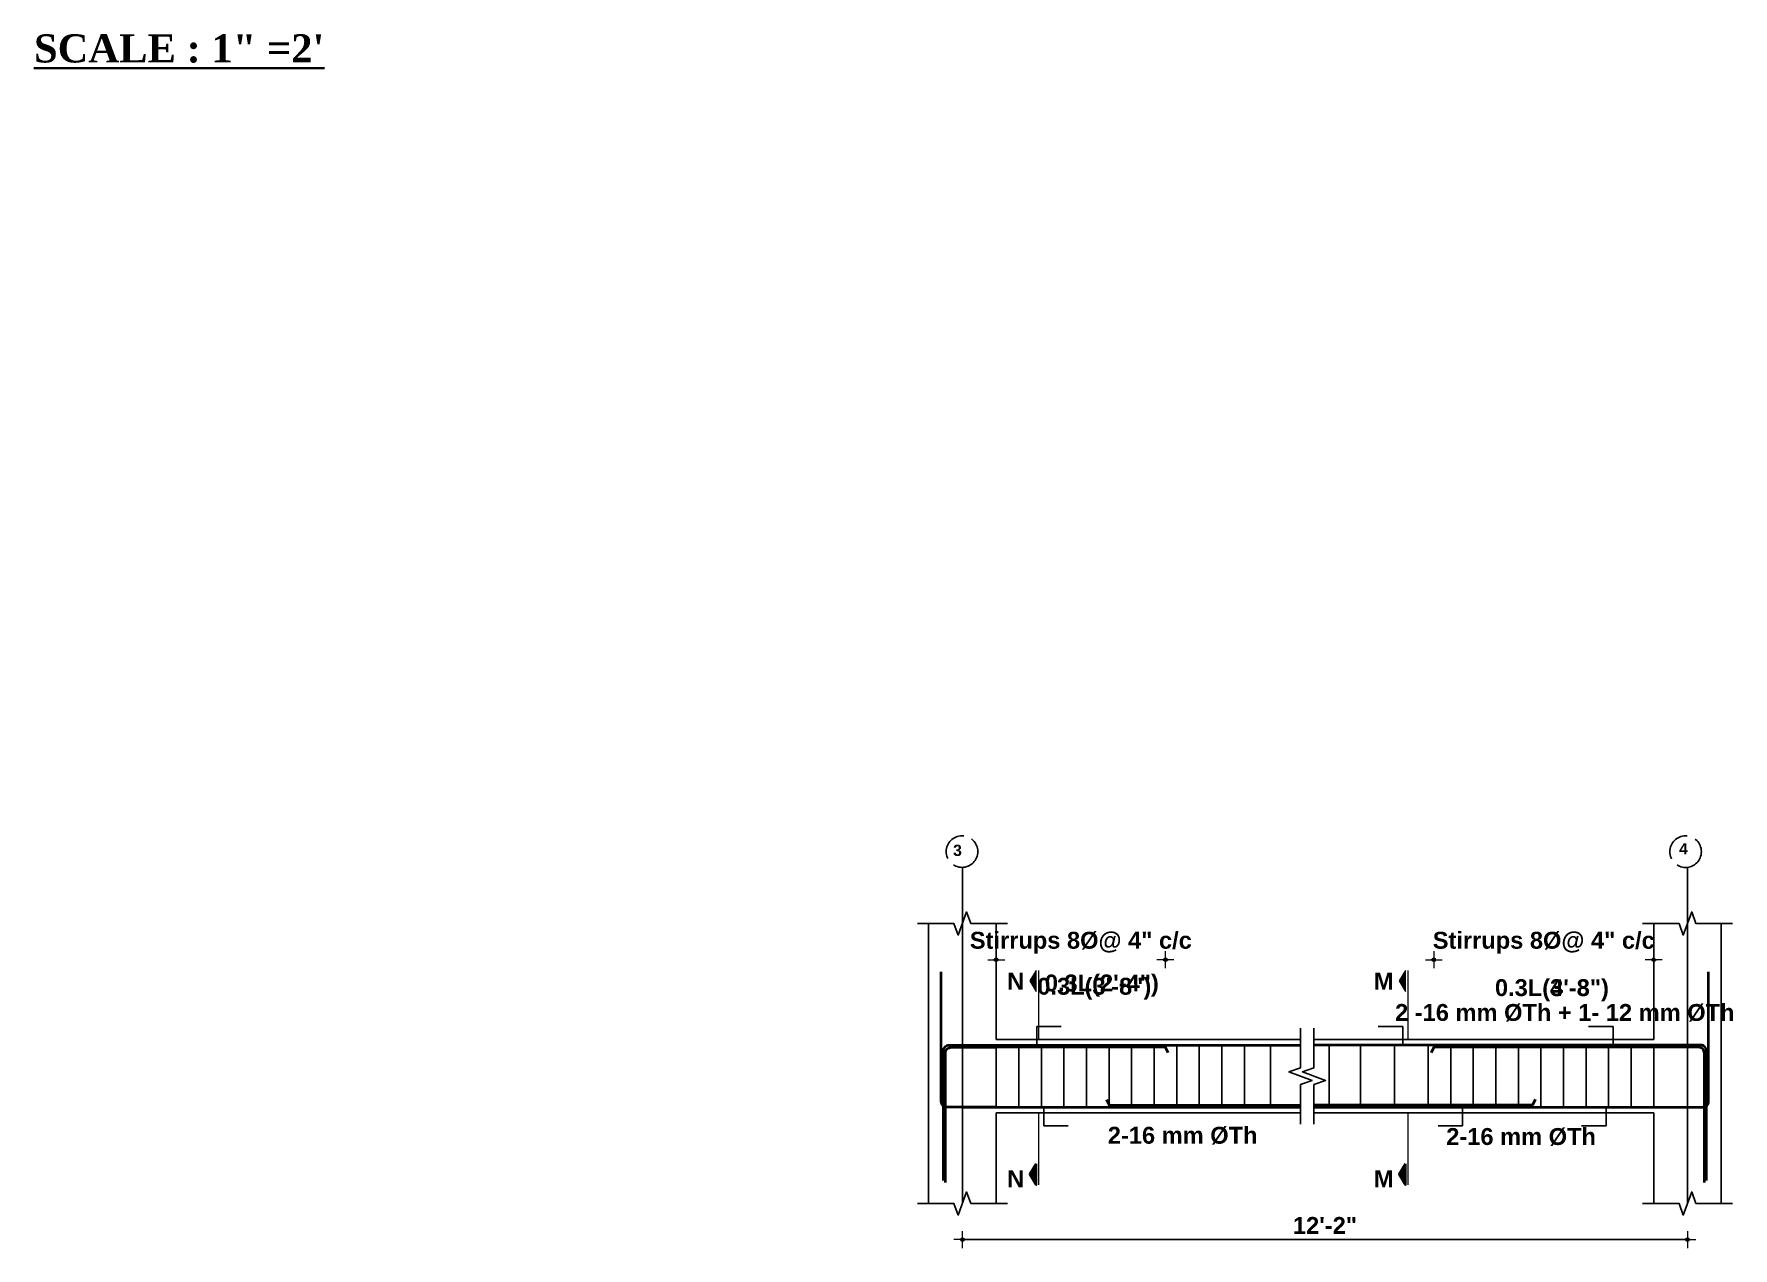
# Model space of a CAD drawing. Header units: inches. Extents: x -12073856 to 12321241, y -1226296 to 1319224.
# Drawn here: x 128749 to 129351, y 49065 to 49496 of the extents above; entities that cross this region are included whole.
import ezdxf

# ---------------------------------------------------------------- set-up
doc = ezdxf.new("R2010")
doc.units = ezdxf.units.IN
doc.header["$MEASUREMENT"] = 0
doc.header["$PDMODE"] = 35
doc.linetypes.add('ACAD_ISO02W100', pattern=[15, 12, -3])
for name, color, linetype, lineweight in [('BAR', 5, 'Continuous', 40), ('Dimension', 130, 'Continuous', 9), ('Hatch', 9, 'Continuous', 9), ('HATCH1', 4, 'ACAD_ISO02W100', 13), ('TEXT', 255, 'Continuous', 35)]:
    doc.layers.add(name, color=color, linetype=linetype, lineweight=lineweight)
doc.layers.add('STIRRUP', color=10, linetype='Continuous')
doc.styles.add('1.8 str', font='times.ttf', dxfattribs={"width": 0.8, "height": 6})
doc.styles.add('STYLE1', font='arialbd.ttf')
doc.dimstyles.new('1.4', dxfattribs={"dimscale": 0, "dimtxt": 6, "dimasz": 0.5, "dimexe": 2, "dimexo": 9, "dimgap": 2, "dimtad": 1, "dimdec": 0, "dimlfac": 0.5, "dimzin": 3, "dimdsep": 46, "dimlunit": 4, "dimtxsty": '1.8 str', "dimblk": 'DIM', "dimcen": 3, "dimdle": 3, "dimse1": 1, "dimse2": 1, "dimclrd": 256, "dimclre": 256, "dimclrt": 7, "dimadec": 1, "dimazin": 2, "dimtfac": 1, "dimtdec": 0, "dimtix": 1, "dimtofl": 0, "dimtmove": 2, "dimatfit": 3, "dimldrblk": 'ARROW', "dimfxl": 2, "dimfrac": 2, "dimtolj": 2, "dimtzin": 0, "dimarcsym": 0})

# ---------------------------------------------------------------- blocks, each defined once
blk = doc.blocks.new('DIM')
at = {"layer": 'Dimension'}
h = blk.add_hatch(color=256, dxfattribs=at)
h.paths.add_polyline_path([(0, 1.3), (0, 0), (1.3, 0, 0.414214)])
h.paths.add_polyline_path([(1.3, 0), (0, 0), (0, -1.3, 0.414214)])
h.paths.add_polyline_path([(0, 0), (-1.3, 0, 0.414214), (0, -1.3)])
h.paths.add_polyline_path([(0, 1.3, 0.414214), (-1.3, 0), (0, 0)])
for p, q in [((-6, 0), (6, 0)), ((0, 6), (0, -6))]:
    blk.add_line(p, q, dxfattribs=at)
blk.add_circle((0, 0), 1.28, dxfattribs=at)
blk = doc.blocks.new('*D2357')
at = {"layer": 'Defpoints', "color": 0, "ltscale": 10, "transparency": 16777216}
for p in [(129245.2, 49167.77), (129323.2, 49155.79), (129245.2, 49151.22)]:
    blk.add_point(p, dxfattribs=at)
at = {"layer": 'Dimension', "lineweight": -2, "ltscale": 10, "transparency": 16777216}
for p, q in [((129244.7, 49167.77), (129244.2, 49167.77)), ((129323.7, 49167.77), (129324.2, 49167.77))]:
    blk.add_line(p, q, dxfattribs=at)
at = {"layer": 'Dimension', "lineweight": -2, "ltscale": 10, "transparency": 16777216, "xscale": 0.5, "yscale": 0.5, "zscale": 0.5}
blk.add_blockref('DIM', (129245.2, 49167.77), dxfattribs=at)
at = {"layer": 'Dimension', "lineweight": -2, "ltscale": 10, "transparency": 16777216, "xscale": 0.5, "yscale": 0.5, "zscale": 0.5, "rotation": 180}
blk.add_blockref('DIM', (129323.2, 49167.77), dxfattribs=at)
at = {"layer": 'Dimension', "color": 7, "ltscale": 10, "transparency": 16777216, "insert": (129284.2, 49173.79), "char_height": 6, "attachment_point": 5, "style": 'STYLE1'}
blk.add_mtext('\\A2;Stirrups 8%%C@ 4" c/c', dxfattribs=at)
blk = doc.blocks.new('ARROW')
at = {"layer": 'Hatch'}
h = blk.add_hatch(color=256, dxfattribs=at)
h.dxf.hatch_style = 1
h.paths.add_polyline_path([(12191115.8, -1270860.1), (12191485.4, -1270660.1), (12191115.8, -1270660.1)])
for p, q in [((12191115.8, -1270860.1), (12191115.8, -1270060.1)), ((12191015.8, -1270160.1), (12196382.9, -1270160.1)), ((12191485.4, -1270660.1), (12190746.1, -1270660.1)), ((12190746.1, -1270660.1), (12191115.8, -1270860.1)), ((12191485.4, -1270660.1), (12191115.8, -1270860.1))]:
    blk.add_line(p, q, dxfattribs=at)
blk = doc.blocks.new('*D2358')
at = {"layer": 'Defpoints', "color": 0, "ltscale": 10, "transparency": 16777216}
for p in [(129089.98, 49167.77), (129089.98, 49154.22), (129149.98, 49136.71)]:
    blk.add_point(p, dxfattribs=at)
at = {"layer": 'Dimension', "lineweight": -2, "ltscale": 10, "transparency": 16777216}
for p, q in [((129089.48, 49167.77), (129088.98, 49167.77)), ((129150.48, 49167.77), (129150.98, 49167.77))]:
    blk.add_line(p, q, dxfattribs=at)
at = {"layer": 'Dimension', "lineweight": -2, "ltscale": 10, "transparency": 16777216, "xscale": 0.5, "yscale": 0.5, "zscale": 0.5}
blk.add_blockref('DIM', (129089.98, 49167.77), dxfattribs=at)
at = {"layer": 'Dimension', "lineweight": -2, "ltscale": 10, "transparency": 16777216, "xscale": 0.5, "yscale": 0.5, "zscale": 0.5, "rotation": 180}
blk.add_blockref('DIM', (129149.98, 49167.77), dxfattribs=at)
at = {"layer": 'Dimension', "color": 7, "ltscale": 10, "transparency": 16777216, "insert": (129119.98, 49173.79), "char_height": 6, "attachment_point": 5, "style": 'STYLE1'}
blk.add_mtext('\\A2;Stirrups 8%%C@ 4" c/c', dxfattribs=at)
blk = doc.blocks.new('*D2362')
at = {"layer": 'Defpoints', "color": 0, "ltscale": 10, "transparency": 16777216}
for p in [(129077.98, 49081.27), (129335.2, 49081.27), (129077.98, 49068.46)]:
    blk.add_point(p, dxfattribs=at)
at = {"layer": 'Dimension', "lineweight": -2, "ltscale": 10, "transparency": 16777216}
blk.add_line((129334.7, 49068.46), (129078.48, 49068.46), dxfattribs=at)
at = {"layer": 'Dimension', "lineweight": -2, "ltscale": 10, "transparency": 16777216, "xscale": 0.5, "yscale": 0.5, "zscale": 0.5, "rotation": 180}
blk.add_blockref('DIM', (129077.98, 49068.46), dxfattribs=at)
at = {"layer": 'Dimension', "lineweight": -2, "ltscale": 10, "transparency": 16777216, "xscale": 0.5, "yscale": 0.5, "zscale": 0.5}
blk.add_blockref('DIM', (129335.2, 49068.46), dxfattribs=at)
at = {"layer": 'Dimension', "color": 7, "ltscale": 10, "transparency": 16777216, "insert": (129206.59, 49073.47), "char_height": 6, "attachment_point": 5, "style": 'STYLE1'}
blk.add_mtext('\\A2;12\'-2"', dxfattribs=at)

msp = doc.modelspace()

# ---------------------------------------------------------------- hatches: boundary and pattern name
at = {"layer": 'TEXT', "ltscale": 10}
for points in [[(129104.18, 49164.01), (129104.18, 49156.51), (129101.87, 49160.26)], [(129235.21, 49164.01), (129235.21, 49156.51), (129232.9, 49160.26)], [(129104.18, 49087.87), (129104.18, 49095.37), (129101.87, 49091.62)], [(129235.21, 49087.87), (129235.21, 49095.37), (129232.9, 49091.62)]]:
    msp.add_hatch(color=256, dxfattribs=at).paths.add_polyline_path(points)

# ---------------------------------------------------------------- linework, layer by layer
for p, q in [((129077.98, 49180.63), (129077.98, 49200.58)), ((129335.2, 49180.63), (129335.2, 49200.58)), ((129077.98, 49180.63), (129077.98, 49081.27)), ((129335.2, 49180.63), (129335.2, 49081.27)), ((129077.98, 49081.27), (129077.98, 49101.22)), ((129335.2, 49081.27), (129335.2, 49101.22))]:
    msp.add_line(p, q)
at = {"ltscale": 10}
for p, q in [((129065.98, 49136.71), (129065.98, 49180.63)), ((129089.98, 49139.46), (129089.98, 49180.63)), ((129323.2, 49139.46), (129323.2, 49180.63)), ((129347.2, 49113.46), (129347.2, 49180.63)), ((129065.98, 49081.27), (129065.98, 49136.71)), ((129197.92, 49139.46), (129089.98, 49139.46)), ((129323.2, 49139.46), (129202.68, 49139.46)), ((129197.92, 49113.46), (129089.98, 49113.46)), ((129089.98, 49081.27), (129089.98, 49113.46)), ((129323.2, 49113.46), (129202.68, 49113.46)), ((129323.2, 49081.27), (129323.2, 49113.46)), ((129347.2, 49081.27), (129347.2, 49113.46))]:
    msp.add_line(p, q, dxfattribs=at)
at = {"linetype": 'Continuous', "ltscale": 10}
for points in [[(129061.98, 49180.63), (129074.98, 49180.63), (129076.48, 49176.51), (129079.48, 49184.75), (129080.98, 49180.63), (129093.98, 49180.63)], [(129319.2, 49180.63), (129332.2, 49180.63), (129333.7, 49176.51), (129336.7, 49184.75), (129338.2, 49180.63), (129351.2, 49180.63)], [(129197.92, 49143.46), (129197.92, 49129.46), (129193.8, 49127.96), (129202.04, 49124.96), (129197.92, 49123.46), (129197.92, 49109.46)], [(129197.92, 49143.46), (129197.92, 49129.46), (129193.8, 49127.96), (129202.04, 49124.96), (129197.92, 49123.46), (129197.92, 49109.46)], [(129202.68, 49143.46), (129202.68, 49129.46), (129198.56, 49127.96), (129206.8, 49124.96), (129202.68, 49123.46), (129202.68, 49109.46)], [(129061.98, 49081.27), (129074.98, 49081.27), (129076.48, 49077.15), (129079.48, 49085.39), (129080.98, 49081.27), (129093.98, 49081.27)], [(129319.2, 49081.27), (129332.2, 49081.27), (129333.7, 49077.15), (129336.7, 49085.39), (129338.2, 49081.27), (129351.2, 49081.27)]]:
    msp.add_lwpolyline(points, dxfattribs=at)
at = {"layer": 'BAR', "ltscale": 10}
for p, q in [((129077.98, 49137.46), (129197.92, 49137.46)), ((129077.98, 49115.46), (129197.92, 49115.46))]:
    msp.add_line(p, q, dxfattribs=at)
for points in [[(129089.98, 49115.46), (129072.5, 49115.46, -0.414214), (129070.48, 49117.48), (129070.48, 49163.46)], [(129323.2, 49115.46), (129340.68, 49115.46, 0.414214), (129342.7, 49117.48), (129342.7, 49163.46)], [(129071.23, 49089.46), (129071.23, 49135.44, -0.414214), (129073.25, 49137.46), (129089.98, 49137.46)], [(129071.98, 49088.71), (129071.98, 49134.69, -0.414214), (129074, 49136.71), (129089.98, 49136.71)], [(129341.95, 49089.46), (129341.95, 49135.44, 0.414214), (129339.93, 49137.46), (129323.2, 49137.46)], [(129341.2, 49088.71), (129341.2, 49134.69, 0.414214), (129339.18, 49136.71), (129323.2, 49136.71)]]:
    msp.add_lwpolyline(points, format="xyb", dxfattribs=at)
for points in [[(129151.02, 49134.71), (129149.98, 49136.71), (129077.98, 49136.71)], [(129335.2, 49137.46), (129202.68, 49137.46)], [(129335.2, 49136.71), (129245.2, 49136.71), (129244.24, 49134.71)], [(129129.03, 49118.21), (129129.98, 49116.21), (129197.92, 49116.21)], [(129281.15, 49118.21), (129280.2, 49116.21), (129202.68, 49116.21)], [(129202.68, 49115.46), (129335.2, 49115.46)]]:
    msp.add_lwpolyline(points, dxfattribs=at)
at = {"layer": 'Dimension', "ltscale": 10}
for p, q in [((129105.04, 49139.46), (129105.04, 49163.96)), ((129236.07, 49139.46), (129236.07, 49163.96)), ((129105.04, 49087.92), (129105.04, 49113.46)), ((129236.07, 49087.92), (129236.07, 49113.46))]:
    msp.add_line(p, q, dxfattribs=at)
for points in [[(129104.18, 49156.51), (129104.18, 49164.01), (129101.87, 49160.26), (129104.18, 49156.51)], [(129235.21, 49156.51), (129235.21, 49164.01), (129232.9, 49160.26), (129235.21, 49156.51)]]:
    msp.add_lwpolyline(points, dxfattribs=at)
at = {"layer": 'HATCH1', "lineweight": 25}
for centre in [(129077.82, 49206.18), (129334.52, 49206.15)]:
    msp.add_circle(centre, 5.6, dxfattribs=at)
at = {"layer": 'STIRRUP'}
for p, q in [((129089.98, 49137.86), (129089.98, 49115.06)), ((129097.98, 49137.86), (129097.98, 49115.06)), ((129105.98, 49137.86), (129105.98, 49115.06)), ((129113.98, 49137.86), (129113.98, 49115.06)), ((129121.98, 49137.86), (129121.98, 49115.06)), ((129129.98, 49137.86), (129129.98, 49115.06)), ((129137.98, 49137.86), (129137.98, 49115.06)), ((129145.98, 49137.86), (129145.98, 49115.06)), ((129153.98, 49137.86), (129153.98, 49115.06)), ((129161.98, 49137.86), (129161.98, 49115.06)), ((129169.98, 49137.86), (129169.98, 49115.06)), ((129178.06, 49137.86), (129178.06, 49115.06)), ((129187.24, 49137.86), (129187.24, 49115.06)), ((129208.11, 49137.86), (129208.11, 49115.06)), ((129219.2, 49137.86), (129219.2, 49115.06)), ((129231.2, 49137.86), (129231.2, 49115.06)), ((129243.2, 49137.86), (129243.2, 49115.06)), ((129251.2, 49137.86), (129251.2, 49115.06)), ((129259.2, 49137.86), (129259.2, 49115.06)), ((129267.2, 49137.86), (129267.2, 49115.06)), ((129275.2, 49137.86), (129275.2, 49115.06)), ((129283.2, 49137.86), (129283.2, 49115.06)), ((129291.2, 49137.86), (129291.2, 49115.06)), ((129299.2, 49137.86), (129299.2, 49115.06)), ((129307.2, 49137.86), (129307.2, 49115.06)), ((129315.2, 49137.86), (129315.2, 49115.06)), ((129323.2, 49137.86), (129323.2, 49115.06))]:
    msp.add_line(p, q, dxfattribs=at)
at = {"layer": 'TEXT', "ltscale": 10}
for points in [[(129104.18, 49095.37), (129104.18, 49087.87), (129101.87, 49091.62), (129104.18, 49095.37)], [(129235.21, 49095.37), (129235.21, 49087.87), (129232.9, 49091.62), (129235.21, 49095.37)]]:
    msp.add_lwpolyline(points, dxfattribs=at)

# ---------------------------------------------------------------- texts
at = {"layer": 'HATCH1', "lineweight": 25, "style": 'STYLE1'}
for s, p in [('3', (129074.67, 49204.63)), ('4', (129332.2, 49205.16))]:
    msp.add_text(s, height=4, dxfattribs=at).set_placement(p)
at = {"layer": 'TEXT', "ltscale": 10, "style": 'STYLE1'}
for s, p in [('N', (129093.87, 49157.17)), ('M', (129223.94, 49157.17)), ('2 -16 mm %%CTh + 1- 12 mm %%CTh', (129231.47, 49146.07)), ('2-16 mm %%CTh ', (129129.55, 49102.49)), ('2-16 mm %%CTh ', (129249.62, 49102.04)), ('N', (129093.87, 49087.04)), ('M', (129223.94, 49087.04))]:
    msp.add_text(s, height=6, dxfattribs=at).set_placement(p)
at = {"layer": 'TEXT', "style": 'STYLE1'}
for s, p in [('0.3L(3\'-8")', (129104.55, 49155.38)), ('0.3L(2\'-4")', (129107.22, 49156.54)), ('0.3L(4\'-3")', (129266.89, 49154.88)), ('0.3L(3\'-8")', (129266.89, 49154.88))]:
    msp.add_text(s, height=6, dxfattribs=at).set_placement(p)
at = {"layer": 'TEXT', "insert": (128748.61, 49496.26), "char_height": 10, "width": 450.6233, "attachment_point": 1, "style": 'STYLE1'}
msp.add_mtext('{\\fTimes New Roman|b1|i0|c0|p18;\\LSCALE : 1" =2\'}', dxfattribs=at)

# ---------------------------------------------------------------- dimensions: what is measured, and where the dimension line sits
at = {"layer": 'Dimension', "ltscale": 10}
for base, p1, p2, text, picture, middle in [((129089.98, 49167.77), (129149.98, 49136.71), (129089.98, 49154.22), 'Stirrups 8%%C@ 4" c/c', '*D2358', (129119.98, 49173.79)), ((129245.2, 49167.77), (129323.2, 49155.79), (129245.2, 49151.22), 'Stirrups 8%%C@ 4" c/c', '*D2357', (129284.2, 49173.79)), ((129077.98, 49068.46), (129335.2, 49081.27), (129077.98, 49081.27), '12\'-2"', '*D2362', (129206.59, 49073.47))]:
    dim = msp.add_linear_dim(base=base, p1=p1, p2=p2, angle=180, text=text, dimstyle='1.4', override={"dimscale": 1, "dimtxsty": 'STYLE1'}, dxfattribs=at)
    dim.commit()
    dim.dimension.update_dxf_attribs({"geometry": picture, "text_midpoint": middle})

# ---------------------------------------------------------------- leaders
for points in [[(129104.34, 49137.86), (129104.34, 49144.07), (129113.06, 49144.07)], [(129234.16, 49137.86), (129234.16, 49144.07), (129225.44, 49144.07)], [(129308.84, 49137.86), (129308.84, 49144.07), (129300.12, 49144.07)], [(129106.82, 49115.06), (129106.82, 49108.85), (129115.54, 49108.85)], [(129255.43, 49115.06), (129255.43, 49108.85), (129246.71, 49108.85)], [(129306.36, 49115.06), (129306.36, 49108.85), (129297.64, 49108.85)]]:
    msp.add_leader(points, dimstyle='1.4', override={"dimscale": 1, "dimtxsty": 'STYLE1'}, dxfattribs=at)

doc.saveas('drawing.dxf')
